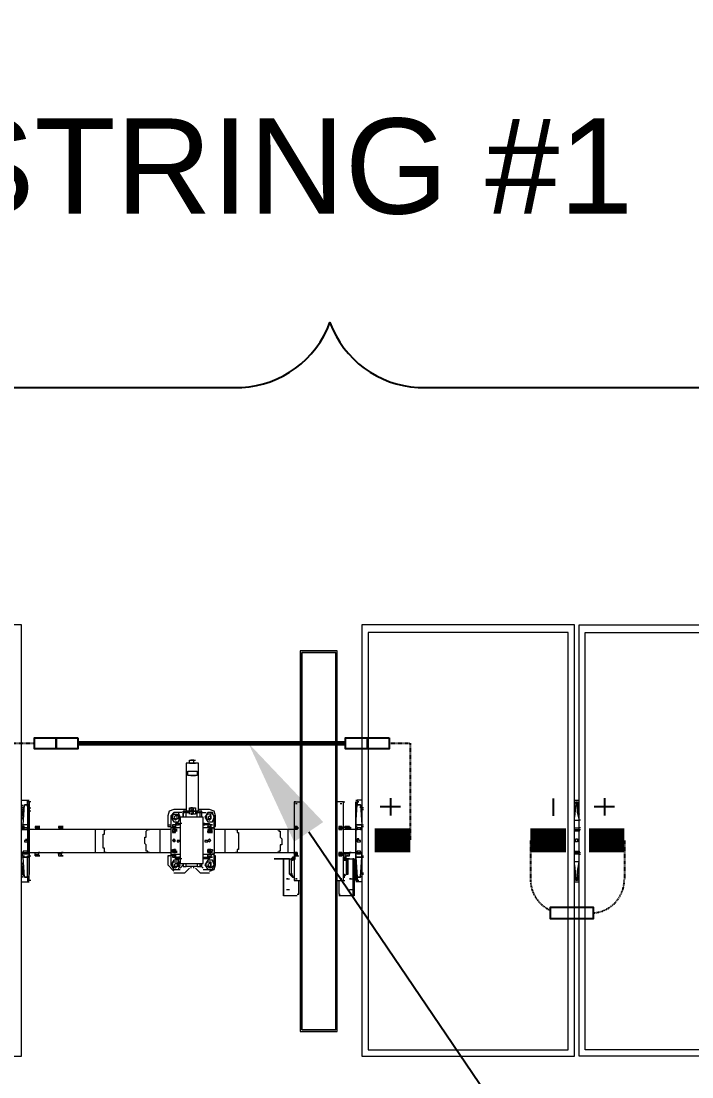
# Model space of a CAD drawing. Header units: feet. Extents: x -354 to 55127, y -297 to 4121.
# Drawn here: x 1957.6 to 2098.4, y 1352.4 to 1574 of the extents above; entities that cross this region are included whole.
import ezdxf
from ezdxf import colors
from ezdxf.entities.mleader import LeaderData, LeaderLine
from ezdxf.enums import TextEntityAlignment as Align
from ezdxf.math import Vec2, Vec3

# ---------------------------------------------------------------- set-up
doc = ezdxf.new("R2018")
doc.units = ezdxf.units.FT
doc.header["$MEASUREMENT"] = 0
doc.linetypes.add('HIDDEN', pattern=[0.375, 0.25, -0.125])
for name, color, linetype in [('E-HARN-COMP', 8, 'Continuous'), ('E-TRNK-CABL-NEG', 6, 'HIDDEN'), ('E-TRUNK-CABLE-POS', 6, 'HIDDEN'), ('G-ANNO-TEXT', 1, 'Continuous'), ('Polarity-Text', 7, 'Continuous')]:
    doc.layers.add(name, color=color, linetype=linetype)
doc.styles.add('NEI-A', font='arial.ttf')
doc.styles.get("Standard").update_dxf_attribs({"font": 'arial.ttf'})

# ---------------------------------------------------------------- blocks, each defined once
blk = doc.blocks.new('A$Cc93f9aa1')
at = {"lineweight": 5}
for points in [[(9.338, 0), (9.5679, 0), (9.5679, 0.4666), (9.338, 0.4666)], [(10.1663, 0), (10.1663, 0.4666), (9.9363, 0.4666), (9.9363, 0)], [(10.1596, 0.4583), (9.9429, 0.4583), (9.9429, 0.0067), (10.1596, 0.0067)], [(10.4012, 0), (10.1713, 0), (10.1713, 0.4666), (10.4012, 0.4666)], [(10.1779, 0.0067), (10.1779, 0.4583), (10.3946, 0.4583), (10.3946, 0.0067)], [(9.8696, 0.4383), (9.8696, 0.0267), (9.9096, 0.0267), (9.9096, 0.4383)], [(9.8713, 0.4366), (9.8713, 0.0283), (9.8713, 0.4366), (9.9079, 0.4366)], [(9.7529, 0.3167), (9.7513, 0.3167)], [(9.7563, 0.3167), (9.7546, 0.3167)], [(9.7563, 0.3167), (9.7546, 0.3167)], [(9.7579, 0.3033), (9.7563, 0.3033), (9.7546, 0.3033), (9.7563, 0.3033), (9.7546, 0.3033), (9.7563, 0.3033), (9.7479, 0.3033), (9.7479, 0.3083), (9.7563, 0.3083), (9.7579, 0.3083)], [(9.7563, 0.3033), (9.7546, 0.3033), (9.7563, 0.3033), (9.7546, 0.3033)], [(9.5746, 0.275), (9.5763, 0.275), (9.5763, 0.2683)], [(10.1679, 0.275), (10.1696, 0.275), (10.1696, 0.2733), (10.1679, 0.2733)], [(9.7379, 0.2633), (9.7329, 0.2633), (9.7296, 0.2583), (9.7329, 0.2533), (9.7379, 0.2533), (9.7396, 0.2583)], [(9.7529, 0.2667), (9.7546, 0.2667), (9.7529, 0.2683), (9.7513, 0.2683), (9.7513, 0.2667), (9.7513, 0.265), (9.7529, 0.265)], [(9.7579, 0.265), (9.7563, 0.265)], [(9.7746, 0.2633), (9.7696, 0.2633), (9.7663, 0.2583), (9.7696, 0.2533), (9.7746, 0.2533), (9.7763, 0.2583)], [(9.9296, 0.2683), (9.9296, 0.265)], [(9.7329, 0.2567), (9.7313, 0.2567), (9.7313, 0.2583), (9.7313, 0.26), (9.7329, 0.2617), (9.7363, 0.2617), (9.7379, 0.26), (9.7379, 0.2583), (9.7379, 0.2567), (9.7363, 0.2567), (9.7363, 0.2583), (9.7363, 0.26), (9.7346, 0.26), (9.7329, 0.2583), (9.7346, 0.2567), (9.7363, 0.2567), (9.7346, 0.255)], [(9.7646, 0.2083), (9.7646, 0.2583), (9.7396, 0.2583), (9.7396, 0.2083)], [(9.7529, 0.2617), (9.7513, 0.2617)], [(9.7646, 0.25), (9.7663, 0.25), (9.7663, 0.2517), (9.7646, 0.2517)], [(9.7696, 0.2567), (9.7713, 0.255), (9.7729, 0.2567), (9.7713, 0.2567), (9.7696, 0.2583), (9.7713, 0.26), (9.7729, 0.26), (9.7729, 0.2583), (9.7729, 0.2567), (9.7729, 0.2583), (9.7729, 0.2617), (9.7713, 0.2617), (9.7696, 0.2617), (9.7679, 0.26), (9.7679, 0.2583), (9.7679, 0.2567)], [(9.5763, 0.2483), (9.5746, 0.2483)], [(9.5846, 0.2467), (9.5829, 0.2467)], [(9.5879, 0.2467), (9.5863, 0.2467)], [(9.6079, 0.2467), (9.6113, 0.2467), (9.6113, 0.2483), (9.6129, 0.2483), (9.6113, 0.2483), (9.6096, 0.2483), (9.6113, 0.2483), (9.6079, 0.2483)], [(9.6096, 0.2467), (9.6079, 0.2467)], [(9.6129, 0.2467), (9.6113, 0.2467)], [(9.7729, 0.2433), (9.7713, 0.2433), (9.7696, 0.245), (9.7713, 0.245), (9.7713, 0.2467), (9.7729, 0.2467), (9.7729, 0.245)], [(9.7729, 0.245), (9.7713, 0.245), (9.7713, 0.2433), (9.7729, 0.2433), (9.7746, 0.2433), (9.7729, 0.2433), (9.7729, 0.245), (9.7746, 0.245)], [(9.8646, 0.2483), (9.8629, 0.2467), (9.8646, 0.245), (9.8663, 0.2467)], [(9.9129, 0.2483), (9.9113, 0.2467), (9.9129, 0.245), (9.9146, 0.2467)], [(9.9146, 0.2467), (9.9129, 0.2467)], [(9.9146, 0.2467), (9.9129, 0.2467)], [(9.9196, 0.2467), (9.9179, 0.2467)], [(9.9246, 0.2467), (9.9229, 0.2467)], [(9.5729, 0.2317), (9.5746, 0.2317), (9.5746, 0.2333), (9.5729, 0.2333), (9.5729, 0.235), (9.5729, 0.2333), (9.5713, 0.2333), (9.5713, 0.2317)], [(9.7329, 0.235), (9.7313, 0.2333), (9.7329, 0.2317), (9.7346, 0.2333)], [(9.7329, 0.235), (9.7313, 0.2333), (9.7329, 0.2317), (9.7346, 0.2333)], [(9.7329, 0.235), (9.7313, 0.2333), (9.7329, 0.2317), (9.7346, 0.2333)], [(9.7329, 0.235), (9.7313, 0.2333), (9.7329, 0.2317), (9.7346, 0.2333)], [(9.7379, 0.2333), (9.7363, 0.2333), (9.7363, 0.2317), (9.7379, 0.2317), (9.7396, 0.2333)], [(9.7696, 0.2333), (9.7663, 0.2333), (9.7663, 0.2317), (9.7696, 0.2317)], [(9.7713, 0.235), (9.7696, 0.2333), (9.7713, 0.2317), (9.7729, 0.2333)], [(9.7713, 0.235), (9.7696, 0.2333), (9.7713, 0.2317), (9.7729, 0.2333)], [(9.7713, 0.235), (9.7696, 0.2333), (9.7713, 0.2317), (9.7729, 0.2333)], [(9.7713, 0.235), (9.7696, 0.2333), (9.7713, 0.2317), (9.7729, 0.2333)], [(9.9329, 0.235), (9.9313, 0.235), (9.9313, 0.2317), (9.9346, 0.2317), (9.9346, 0.2333), (9.9329, 0.2333)], [(10.1679, 0.235), (10.1696, 0.235), (10.1696, 0.2317), (10.1663, 0.2317), (10.1663, 0.2333), (10.1679, 0.2333)], [(9.5763, 0.22), (9.5746, 0.22), (9.5746, 0.2217), (9.5696, 0.2217), (9.5696, 0.22), (9.5746, 0.22)], [(9.7346, 0.2217), (9.7346, 0.2233), (9.7329, 0.2233), (9.7313, 0.2217)], [(9.7729, 0.2217), (9.7729, 0.2233), (9.7713, 0.2233), (9.7713, 0.2217), (9.7696, 0.2217)], [(9.8646, 0.22), (9.8629, 0.2183), (9.8646, 0.2167), (9.8663, 0.2183)], [(9.8663, 0.2183), (9.8646, 0.2183)], [(9.9129, 0.22), (9.9113, 0.2183), (9.9129, 0.2167), (9.9146, 0.2183)], [(9.9146, 0.22), (9.9129, 0.22), (9.9146, 0.22), (9.9146, 0.2183), (9.9146, 0.2167), (9.9129, 0.2167), (9.9146, 0.2167), (9.9146, 0.2183), (9.9129, 0.2183), (9.9146, 0.2183), (9.9129, 0.2183), (9.9146, 0.2183), (9.9129, 0.2183), (9.9146, 0.2183), (9.9129, 0.2183), (9.9146, 0.2183)], [(9.9313, 0.22), (9.9296, 0.22), (9.9313, 0.22), (9.9346, 0.22), (9.9346, 0.2217), (9.9313, 0.2217)], [(9.7379, 0.2117), (9.7329, 0.2117), (9.7296, 0.2067), (9.7329, 0.2017), (9.7379, 0.2017), (9.7396, 0.2067)], [(9.7363, 0.2067), (9.7363, 0.205), (9.7346, 0.2033), (9.7329, 0.205), (9.7313, 0.205), (9.7313, 0.2067), (9.7313, 0.2083), (9.7329, 0.21), (9.7346, 0.21), (9.7363, 0.21), (9.7379, 0.2083), (9.7379, 0.2067), (9.7379, 0.205), (9.7363, 0.205), (9.7346, 0.205), (9.7329, 0.2067), (9.7346, 0.2083), (9.7363, 0.2083)], [(9.7646, 0.215), (9.7663, 0.215), (9.7663, 0.2133), (9.7646, 0.2133)], [(9.7746, 0.2117), (9.7696, 0.2117), (9.7663, 0.2067), (9.7696, 0.2017), (9.7746, 0.2017), (9.7763, 0.2067)], [(9.7729, 0.205), (9.7713, 0.2033), (9.7696, 0.205), (9.7679, 0.205), (9.7679, 0.2067), (9.7679, 0.2083), (9.7696, 0.21), (9.7729, 0.21), (9.7729, 0.2067), (9.7729, 0.2083), (9.7713, 0.2083), (9.7696, 0.2067), (9.7713, 0.205)], [(9.7729, 0.2067), (9.7729, 0.205)], [(9.8596, 0.2133), (9.8596, 0.1967), (9.8579, 0.1967), (9.8579, 0.2133)], [(9.8613, 0.2133), (9.8596, 0.2133)], [(9.8613, 0.2133), (9.8596, 0.2133), (9.8613, 0.2133), (9.8596, 0.2133), (9.8613, 0.2133), (9.8629, 0.2133), (9.8646, 0.2133), (9.8629, 0.2133), (9.8613, 0.2133), (9.8629, 0.2133), (9.8613, 0.2133), (9.8629, 0.2133), (9.8646, 0.2133), (9.8629, 0.2133)], [(9.8629, 0.2133), (9.8613, 0.2133), (9.8613, 0.215), (9.8629, 0.215)], [(9.8629, 0.215), (9.8613, 0.215), (9.8629, 0.215), (9.8646, 0.215)], [(9.9196, 0.2133), (9.9179, 0.2133)], [(9.9196, 0.2133), (9.9179, 0.2133)], [(9.9279, 0.2133), (9.9263, 0.2133)], [(9.5746, 0.19), (9.5763, 0.19), (9.5763, 0.1967)], [(9.5763, 0.1967), (9.5763, 0.2)], [(9.9296, 0.2), (9.9296, 0.1967), (9.9296, 0.19)], [(9.8663, 0.1917), (9.8646, 0.1917)], [(9.9146, 0.1917), (9.9129, 0.1917)], [(9.9329, 0.19), (9.9313, 0.19)], [(9.9079, 0.0283), (9.8713, 0.0283)]]:
    blk.add_lwpolyline(points, close=True, dxfattribs=at)
for points in [[(9.9079, 0.4366), (9.9079, 0.0283), (9.9079, 0.4366)], [(9.7579, 0.3167), (9.7563, 0.3167), (9.7546, 0.3167), (9.7513, 0.3167), (9.7529, 0.3167), (9.7513, 0.3167), (9.7529, 0.3167), (9.7513, 0.3167), (9.7496, 0.3167), (9.7496, 0.32), (9.7546, 0.32), (9.7513, 0.32), (9.7529, 0.32)], [(9.7529, 0.3167), (9.7546, 0.3167), (9.7546, 0.32), (9.7563, 0.32)], [(9.7579, 0.2583), (9.7579, 0.2633), (9.7613, 0.2633), (9.7613, 0.265), (9.7596, 0.265), (9.7596, 0.3167), (9.7463, 0.3167), (9.7463, 0.265), (9.7479, 0.265)], [(9.7496, 0.3167), (9.7563, 0.3167)], [(9.7513, 0.3167), (9.7529, 0.3167)], [(9.7513, 0.3167), (9.7529, 0.3167)], [(9.7513, 0.3167), (9.7529, 0.3167), (9.7513, 0.3167)], [(9.7513, 0.3167), (9.7529, 0.3167)], [(9.7546, 0.3167), (9.7513, 0.3167)], [(9.7546, 0.3167), (9.7529, 0.3167)], [(9.7546, 0.3167), (9.7529, 0.3167)], [(9.7529, 0.3167), (9.7546, 0.3167)], [(9.7546, 0.3167), (9.7563, 0.3167)], [(9.7513, 0.3033), (9.7529, 0.3033), (9.7513, 0.3033)], [(9.7529, 0.3033), (9.7546, 0.3033), (9.7529, 0.3033)], [(9.7546, 0.3033), (9.7563, 0.3033), (9.7546, 0.3033)], [(9.5679, 0.2767), (9.5746, 0.2767)], [(9.5746, 0.27), (9.5746, 0.2717), (9.5746, 0.2767), (9.5763, 0.2767)], [(9.5779, 0.275), (9.5763, 0.275), (9.5746, 0.275), (9.5763, 0.275), (9.5746, 0.275)], [(9.8646, 0.275), (9.8629, 0.275), (9.8629, 0.19), (9.8646, 0.19)], [(9.8629, 0.275), (9.8696, 0.275)], [(9.9096, 0.19), (9.9163, 0.19), (9.9163, 0.275), (9.9096, 0.275)], [(9.9163, 0.275), (9.9179, 0.275)], [(9.9296, 0.2767), (9.9313, 0.2767), (9.9313, 0.2717), (9.9296, 0.2717)], [(9.9296, 0.2683), (9.9296, 0.275), (9.9296, 0.2683)], [(9.9296, 0.275), (9.9313, 0.275), (9.9329, 0.275), (9.9313, 0.275)], [(9.9363, 0.2767), (9.9313, 0.2767)], [(10.1663, 0.2767), (10.1713, 0.2767)], [(9.5763, 0.25), (9.5746, 0.25), (9.5696, 0.25), (9.5713, 0.2717), (9.5746, 0.2717), (9.5713, 0.2717), (9.5729, 0.2717)], [(9.5763, 0.2717), (9.5746, 0.2717), (9.5746, 0.25), (9.5763, 0.25), (9.5746, 0.25), (9.5746, 0.2483), (9.5746, 0.245), (9.5763, 0.245), (9.5746, 0.245), (9.5746, 0.22), (9.5746, 0.2183), (9.5696, 0.2183), (9.5696, 0.22), (9.5713, 0.22)], [(9.5696, 0.27), (9.5696, 0.2683), (9.5696, 0.2667)], [(9.5696, 0.2683), (9.5713, 0.2683)], [(9.7329, 0.2633), (9.7296, 0.26), (9.7296, 0.245), (9.7179, 0.245), (9.7063, 0.245), (9.6596, 0.245), (9.6479, 0.245), (9.6113, 0.245), (9.6079, 0.245), (9.5863, 0.245), (9.5829, 0.245), (9.5763, 0.245), (9.5746, 0.245), (9.5696, 0.245), (9.5746, 0.245), (9.5763, 0.245), (9.5746, 0.245), (9.5746, 0.2467), (9.5696, 0.2467), (9.5696, 0.245), (9.5713, 0.245)], [(9.5779, 0.265), (9.5763, 0.265), (9.5763, 0.2683), (9.5779, 0.2683)], [(9.5763, 0.2683), (9.5763, 0.265)], [(9.5763, 0.2483), (9.5763, 0.265), (9.5763, 0.2483)], [(9.7446, 0.2667), (9.7463, 0.2667), (9.7329, 0.2667), (9.7279, 0.265), (9.7263, 0.26), (9.7263, 0.25), (9.7263, 0.2483), (9.7296, 0.2483)], [(9.7413, 0.2633), (9.7396, 0.2633), (9.7363, 0.2633)], [(9.7463, 0.2583), (9.7463, 0.2633), (9.7429, 0.2633), (9.7429, 0.265), (9.7429, 0.2633), (9.7429, 0.2583)], [(9.7446, 0.265), (9.7429, 0.265), (9.7463, 0.265), (9.7463, 0.2633), (9.7496, 0.2633)], [(9.7429, 0.2633), (9.7446, 0.2633)], [(9.7463, 0.265), (9.7496, 0.265), (9.7463, 0.265)], [(9.7496, 0.2617), (9.7496, 0.265), (9.7496, 0.2683), (9.7563, 0.2683), (9.7563, 0.265), (9.7496, 0.265), (9.7563, 0.265), (9.7563, 0.2617), (9.7546, 0.2617), (9.7529, 0.2617), (9.7529, 0.2633), (9.7546, 0.2633)], [(9.7496, 0.265), (9.7513, 0.265)], [(9.7513, 0.2633), (9.7513, 0.2617)], [(9.7529, 0.2667), (9.7546, 0.2667)], [(9.7596, 0.265), (9.7563, 0.265), (9.7596, 0.265)], [(9.7563, 0.2633), (9.7579, 0.2633), (9.7579, 0.265)], [(9.7763, 0.2483), (9.7779, 0.2483), (9.7779, 0.25), (9.7779, 0.26), (9.7763, 0.265), (9.7713, 0.2667), (9.7613, 0.2667), (9.7596, 0.2667)], [(9.7629, 0.2583), (9.7629, 0.2633), (9.7629, 0.265), (9.7613, 0.265)], [(9.7613, 0.2633), (9.7629, 0.2633), (9.7646, 0.2633), (9.7679, 0.2633)], [(9.8663, 0.2483), (9.8663, 0.2467), (9.8646, 0.2467), (9.8663, 0.2467), (9.8646, 0.2467), (9.8663, 0.2467), (9.8663, 0.245), (9.8646, 0.245), (9.8629, 0.245), (9.8563, 0.245), (9.8446, 0.245), (9.7996, 0.245), (9.7763, 0.245), (9.7763, 0.26), (9.7729, 0.2633)], [(9.8646, 0.2733), (9.8663, 0.2733)], [(9.9129, 0.2733), (9.9146, 0.2733)], [(9.9346, 0.2717), (9.9363, 0.25), (9.9296, 0.25), (9.9313, 0.2717), (9.9296, 0.2717), (9.9296, 0.27)], [(9.9296, 0.2483), (9.9296, 0.265), (9.9296, 0.2483)], [(9.9346, 0.2717), (9.9313, 0.2717), (9.9346, 0.2717)], [(9.9346, 0.2683), (9.9346, 0.27)], [(9.9363, 0.2667), (9.9363, 0.2683), (9.9379, 0.2683)], [(10.1679, 0.2733), (10.1679, 0.27)], [(10.1729, 0.255), (10.1713, 0.255), (10.1713, 0.2567), (10.1696, 0.2633), (10.1696, 0.2733), (10.1696, 0.27), (10.1713, 0.2683)], [(9.7379, 0.2517), (9.7346, 0.2517), (9.7346, 0.25), (9.7379, 0.25)], [(9.7413, 0.2517), (9.7396, 0.2517), (9.7396, 0.25), (9.7379, 0.25), (9.7379, 0.2517), (9.7396, 0.2517)], [(9.7646, 0.2517), (9.7663, 0.2517), (9.7713, 0.2517), (9.7713, 0.25), (9.7663, 0.25)], [(10.1729, 0.2467), (10.1713, 0.2467), (10.1713, 0.255)], [(9.5746, 0.25), (9.5696, 0.25), (9.5713, 0.25)], [(9.5696, 0.2467), (9.5713, 0.2467)], [(9.5763, 0.2483), (9.5763, 0.2467), (9.5763, 0.2483)], [(9.5763, 0.2183), (9.5763, 0.2467), (9.5763, 0.2183)], [(9.5829, 0.2483), (9.5829, 0.2467), (9.5863, 0.2467), (9.5863, 0.2483), (9.5879, 0.2483), (9.5863, 0.2483), (9.5846, 0.2483), (9.5863, 0.2483), (9.5829, 0.2483), (9.5846, 0.2483)], [(9.5863, 0.2483), (9.5879, 0.2483)], [(9.6079, 0.2483), (9.6096, 0.2483)], [(9.6113, 0.2483), (9.6129, 0.2483)], [(9.7396, 0.2467), (9.7346, 0.2467), (9.7313, 0.2467), (9.7296, 0.2467), (9.7296, 0.2183), (9.7313, 0.2183), (9.7346, 0.2183), (9.7396, 0.2183)], [(9.7313, 0.25), (9.7346, 0.25), (9.7329, 0.25), (9.7346, 0.25), (9.7363, 0.25), (9.7346, 0.25), (9.7346, 0.2483), (9.7346, 0.2467), (9.7363, 0.2467)], [(9.7329, 0.25), (9.7313, 0.25), (9.7313, 0.2483), (9.7313, 0.2467), (9.7329, 0.2467)], [(9.7313, 0.2483), (9.7346, 0.2483)], [(9.7329, 0.2417), (9.7346, 0.2417), (9.7346, 0.2433), (9.7329, 0.2433), (9.7346, 0.2433), (9.7346, 0.245), (9.7329, 0.2467), (9.7329, 0.245), (9.7313, 0.245), (9.7313, 0.2433), (9.7346, 0.2433), (9.7346, 0.245), (9.7329, 0.245), (9.7346, 0.245)], [(9.7346, 0.2467), (9.7313, 0.2467)], [(9.7313, 0.245), (9.7313, 0.2433), (9.7329, 0.2433), (9.7346, 0.245), (9.7329, 0.245)], [(9.7313, 0.2433), (9.7313, 0.2417), (9.7346, 0.2417), (9.7346, 0.2433)], [(9.7329, 0.245), (9.7346, 0.245), (9.7329, 0.245)], [(9.7363, 0.2433), (9.7346, 0.2433), (9.7346, 0.245), (9.7363, 0.245)], [(9.7729, 0.2467), (9.7713, 0.2467), (9.7696, 0.2467), (9.7696, 0.2483), (9.7729, 0.2483), (9.7746, 0.2467), (9.7763, 0.2467), (9.7746, 0.2467), (9.7696, 0.2467), (9.7646, 0.2467)], [(9.7729, 0.2483), (9.7729, 0.25), (9.7746, 0.25), (9.7729, 0.25), (9.7713, 0.25), (9.7696, 0.25), (9.7696, 0.2483)], [(9.7696, 0.25), (9.7729, 0.25), (9.7713, 0.25)], [(9.7729, 0.2433), (9.7713, 0.2433), (9.7696, 0.245), (9.7696, 0.2433), (9.7713, 0.2433)], [(9.7696, 0.2417), (9.7713, 0.2417), (9.7696, 0.2417), (9.7696, 0.2433), (9.7713, 0.2433), (9.7713, 0.2417), (9.7729, 0.2417), (9.7746, 0.2417)], [(9.7713, 0.245), (9.7729, 0.245), (9.7713, 0.245)], [(9.7729, 0.245), (9.7746, 0.245)], [(9.7746, 0.2433), (9.7729, 0.2417)], [(9.7763, 0.2467), (9.7763, 0.2183)], [(9.8663, 0.2467), (9.8663, 0.245), (9.8646, 0.245), (9.8646, 0.2467), (9.8663, 0.2467), (9.8646, 0.2467), (9.8629, 0.2467), (9.8646, 0.2483), (9.8629, 0.2483), (9.8629, 0.2467), (9.8629, 0.245)], [(9.8629, 0.2483), (9.8629, 0.2483)], [(9.8629, 0.2467), (9.8629, 0.2467)], [(9.8629, 0.245), (9.8629, 0.245)], [(9.8646, 0.2483), (9.8663, 0.2483), (9.8646, 0.2483), (9.8663, 0.2483), (9.8663, 0.2467), (9.8646, 0.2467), (9.8663, 0.2467), (9.8679, 0.2467)], [(9.8646, 0.2483), (9.8646, 0.2483)], [(9.8646, 0.245), (9.8646, 0.245)], [(9.8663, 0.2483), (9.8663, 0.2483)], [(9.8663, 0.2467), (9.8663, 0.2467)], [(9.8663, 0.245), (9.8663, 0.245)], [(9.9129, 0.2483), (9.9113, 0.2467)], [(9.9113, 0.2483), (9.9113, 0.2467)], [(9.9113, 0.2483), (9.9113, 0.2483)], [(9.9129, 0.2483), (9.9113, 0.2483)], [(9.9129, 0.245), (9.9113, 0.2467)], [(9.9113, 0.2467), (9.9113, 0.245)], [(9.9113, 0.2467), (9.9113, 0.2467)], [(9.9113, 0.245), (9.9129, 0.245)], [(9.9113, 0.245), (9.9113, 0.245)], [(9.9129, 0.2483), (9.9146, 0.2483)], [(9.9129, 0.2483), (9.9146, 0.2483)], [(9.9129, 0.2483), (9.9146, 0.2483), (9.9146, 0.2467)], [(9.9129, 0.2483), (9.9129, 0.2483)], [(9.9146, 0.2483), (9.9129, 0.2483)], [(9.9129, 0.2467), (9.9146, 0.2467)], [(9.9129, 0.2467), (9.9146, 0.2467)], [(9.9146, 0.2467), (9.9146, 0.245), (9.9129, 0.245)], [(9.9129, 0.2467), (9.9146, 0.2467)], [(9.9129, 0.2467), (9.9146, 0.2467)], [(9.9129, 0.245), (9.9146, 0.245)], [(9.9129, 0.245), (9.9129, 0.245)], [(9.9146, 0.2483), (9.9146, 0.2483)], [(9.9146, 0.2467), (9.9146, 0.2483)], [(9.9146, 0.2467), (9.9163, 0.2467)], [(9.9146, 0.2467), (9.9146, 0.2467)], [(9.9146, 0.245), (9.9146, 0.2467)], [(9.9146, 0.245), (9.9146, 0.245)], [(9.9363, 0.245), (9.9346, 0.245), (9.9296, 0.245), (9.9229, 0.245), (9.9179, 0.245), (9.9163, 0.245)], [(9.9163, 0.22), (9.9179, 0.22), (9.9229, 0.22), (9.9296, 0.22), (9.9296, 0.245), (9.9313, 0.245), (9.9296, 0.245)], [(9.9229, 0.2483), (9.9213, 0.2483), (9.9229, 0.2483), (9.9229, 0.2467), (9.9179, 0.2467), (9.9179, 0.2483), (9.9196, 0.2483), (9.9213, 0.2483)], [(9.9179, 0.2483), (9.9213, 0.2483), (9.9196, 0.2483)], [(9.9296, 0.2483), (9.9296, 0.25), (9.9313, 0.25)], [(9.9296, 0.25), (9.9363, 0.25), (9.9379, 0.25)], [(9.9346, 0.2467), (9.9346, 0.245), (9.9313, 0.245), (9.9296, 0.245), (9.9296, 0.2483), (9.9313, 0.2483)], [(9.9296, 0.2483), (9.9296, 0.2467), (9.9296, 0.2483)], [(9.9296, 0.2467), (9.9296, 0.2183), (9.9296, 0.2467)], [(9.9363, 0.2467), (9.9346, 0.2467), (9.9313, 0.2467), (9.9313, 0.245)], [(10.1663, 0.2467), (10.1713, 0.2467)], [(10.1663, 0.245), (10.1713, 0.245), (10.1729, 0.245)], [(10.1713, 0.245), (10.1713, 0.2433), (10.1663, 0.2433)], [(9.7329, 0.2333), (9.7346, 0.2333)], [(9.7713, 0.2333), (9.7729, 0.2333)], [(9.5763, 0.2183), (9.5746, 0.2183), (9.5746, 0.22), (9.5763, 0.22), (9.5829, 0.22), (9.5863, 0.22), (9.6079, 0.22), (9.6113, 0.22), (9.6479, 0.22), (9.6596, 0.22), (9.7063, 0.22), (9.7296, 0.22), (9.7296, 0.2067), (9.7329, 0.2033)], [(9.5746, 0.2183), (9.5746, 0.2183)], [(9.5763, 0.2183), (9.5763, 0.2167), (9.5763, 0.2183)], [(9.5879, 0.22), (9.5863, 0.22), (9.5863, 0.2183), (9.5863, 0.2167), (9.5879, 0.2167), (9.5863, 0.2167), (9.5846, 0.2167), (9.5829, 0.2167), (9.5829, 0.2183), (9.5829, 0.22), (9.5846, 0.22)], [(9.5829, 0.2183), (9.5863, 0.2183)], [(9.6129, 0.22), (9.6113, 0.22), (9.6113, 0.2183), (9.6079, 0.2183), (9.6079, 0.22), (9.6096, 0.22)], [(9.6079, 0.2183), (9.6079, 0.2167), (9.6096, 0.2167), (9.6113, 0.2167), (9.6129, 0.2167), (9.6113, 0.2167), (9.6113, 0.2183)], [(9.7313, 0.2233), (9.7346, 0.2233)], [(9.7329, 0.2217), (9.7313, 0.2217), (9.7313, 0.22)], [(9.7346, 0.2183), (9.7346, 0.2167), (9.7313, 0.2167), (9.7313, 0.2183), (9.7329, 0.2183), (9.7346, 0.2183), (9.7363, 0.2183)], [(9.7313, 0.2183), (9.7329, 0.2183)], [(9.7363, 0.22), (9.7346, 0.22), (9.7346, 0.2217), (9.7329, 0.2217), (9.7329, 0.22), (9.7346, 0.22), (9.7346, 0.2217), (9.7363, 0.2217)], [(9.7329, 0.22), (9.7346, 0.22), (9.7329, 0.22)], [(9.7329, 0.22), (9.7346, 0.22), (9.7329, 0.22)], [(9.7646, 0.2183), (9.7696, 0.2183), (9.7746, 0.2183), (9.7763, 0.2183), (9.7746, 0.2183), (9.7729, 0.2167), (9.7729, 0.215), (9.7746, 0.215), (9.7729, 0.215), (9.7713, 0.215), (9.7696, 0.215), (9.7696, 0.2167), (9.7696, 0.2183), (9.7713, 0.2183), (9.7729, 0.2183), (9.7713, 0.2183)], [(9.7729, 0.2233), (9.7696, 0.2233)], [(9.7713, 0.2217), (9.7696, 0.2217), (9.7696, 0.22), (9.7729, 0.22), (9.7746, 0.22), (9.7729, 0.22), (9.7729, 0.2217), (9.7713, 0.2217), (9.7713, 0.22), (9.7729, 0.22), (9.7729, 0.2217), (9.7746, 0.2217)], [(9.7713, 0.22), (9.7729, 0.22), (9.7713, 0.22)], [(9.7729, 0.2033), (9.7763, 0.2067), (9.7763, 0.22), (9.7879, 0.22), (9.7996, 0.22), (9.8446, 0.22), (9.8563, 0.22), (9.8629, 0.22), (9.8629, 0.2183), (9.8629, 0.2167), (9.8646, 0.2167), (9.8663, 0.2167), (9.8679, 0.2167)], [(9.8629, 0.22), (9.8629, 0.22)], [(9.8646, 0.22), (9.8629, 0.22)], [(9.8663, 0.2167), (9.8663, 0.2183), (9.8646, 0.2183), (9.8663, 0.2183), (9.8646, 0.2183), (9.8663, 0.2183), (9.8646, 0.2183), (9.8663, 0.2183), (9.8663, 0.2167), (9.8646, 0.2167), (9.8646, 0.2183), (9.8629, 0.2183), (9.8646, 0.22), (9.8663, 0.22), (9.8646, 0.22), (9.8663, 0.22), (9.8663, 0.2183), (9.8663, 0.22)], [(9.8629, 0.2183), (9.8629, 0.2183)], [(9.8646, 0.22), (9.8646, 0.22)], [(9.8663, 0.22), (9.8663, 0.22)], [(9.8663, 0.2183), (9.8663, 0.2183)], [(9.9146, 0.2167), (9.9129, 0.2167), (9.9113, 0.2183), (9.9129, 0.22), (9.9113, 0.22), (9.9113, 0.2183), (9.9113, 0.2167), (9.9129, 0.2167)], [(9.9113, 0.22), (9.9113, 0.22)], [(9.9113, 0.2183), (9.9113, 0.2183)], [(9.9129, 0.22), (9.9129, 0.22)], [(9.9146, 0.22), (9.9146, 0.22)], [(9.9146, 0.2183), (9.9146, 0.2183)], [(9.9246, 0.22), (9.9229, 0.22), (9.9229, 0.2183), (9.9179, 0.2183), (9.9179, 0.22), (9.9196, 0.22)], [(9.9179, 0.2183), (9.9179, 0.2167), (9.9196, 0.2167), (9.9213, 0.2167), (9.9229, 0.2167)], [(9.9213, 0.2167), (9.9229, 0.2167), (9.9229, 0.2183)], [(9.9296, 0.22), (9.9313, 0.22), (9.9296, 0.22), (9.9296, 0.2183)], [(9.9296, 0.2167), (9.9296, 0.2183), (9.9296, 0.2167)], [(9.9363, 0.22), (9.9346, 0.22), (9.9346, 0.2183), (9.9313, 0.2183), (9.9313, 0.22), (9.9329, 0.22)], [(9.9313, 0.2183), (9.9313, 0.2183)], [(10.1663, 0.2217), (10.1713, 0.2217), (10.1713, 0.22)], [(10.1663, 0.22), (10.1713, 0.22), (10.1729, 0.22)], [(10.1713, 0.2183), (10.1663, 0.2183)], [(10.1679, 0.1917), (10.1696, 0.1917), (10.1696, 0.2), (10.1713, 0.21), (10.1713, 0.2183), (10.1729, 0.2183)], [(9.5713, 0.1933), (9.5696, 0.215), (9.5746, 0.215), (9.5763, 0.215)], [(9.5746, 0.215), (9.5696, 0.215), (9.5713, 0.215)], [(9.5746, 0.1933), (9.5713, 0.1933), (9.5746, 0.1933), (9.5746, 0.215), (9.5763, 0.215), (9.5746, 0.215), (9.5746, 0.2167), (9.5763, 0.2167), (9.5779, 0.2167)], [(9.5763, 0.2167), (9.5763, 0.2), (9.5763, 0.2167)], [(9.5829, 0.2167), (9.5863, 0.2167), (9.5846, 0.2167)], [(9.6079, 0.2167), (9.6113, 0.2167), (9.6096, 0.2167)], [(9.7296, 0.2167), (9.7263, 0.2167), (9.7263, 0.2067), (9.7329, 0.2)], [(9.7263, 0.2167), (9.7279, 0.2167)], [(9.7313, 0.2167), (9.7313, 0.215), (9.7329, 0.215), (9.7346, 0.215), (9.7363, 0.215), (9.7346, 0.215), (9.7346, 0.2167)], [(9.7313, 0.215), (9.7346, 0.215), (9.7329, 0.215)], [(9.7379, 0.2133), (9.7346, 0.2133), (9.7346, 0.215), (9.7379, 0.215)], [(9.7413, 0.2133), (9.7396, 0.2133), (9.7396, 0.215), (9.7379, 0.215), (9.7379, 0.2133), (9.7396, 0.2133)], [(9.7396, 0.2033), (9.7429, 0.2067)], [(9.7429, 0.2083), (9.7429, 0.205), (9.7463, 0.205)], [(9.7579, 0.2083), (9.7579, 0.205), (9.7463, 0.205), (9.7463, 0.2083)], [(9.7579, 0.205), (9.7613, 0.205), (9.7629, 0.205), (9.7629, 0.2083)], [(9.7613, 0.2067), (9.7646, 0.2033)], [(9.7663, 0.215), (9.7713, 0.215), (9.7713, 0.2133), (9.7663, 0.2133), (9.7646, 0.2133)], [(9.7696, 0.2167), (9.7729, 0.2167)], [(9.7696, 0.215), (9.7729, 0.215), (9.7713, 0.215)], [(9.7713, 0.2), (9.7763, 0.2017), (9.7779, 0.2067), (9.7779, 0.2167), (9.7763, 0.2167)], [(9.8413, 0.2133), (9.8429, 0.2133), (9.8413, 0.2133)], [(9.8429, 0.2133), (9.8446, 0.2133)], [(9.8496, 0.2133), (9.8429, 0.2133), (9.8496, 0.2133)], [(9.8496, 0.2133), (9.8513, 0.2133), (9.8496, 0.2133)], [(9.8663, 0.1733), (9.8513, 0.1733), (9.8513, 0.2133), (9.8579, 0.2133), (9.8596, 0.2133), (9.8629, 0.2133), (9.8646, 0.2133)], [(9.8513, 0.2133), (9.8513, 0.1733)], [(9.8513, 0.2133), (9.8529, 0.2133)], [(9.8579, 0.2133), (9.8513, 0.2133)], [(9.8513, 0.2133), (9.8529, 0.2133)], [(9.8579, 0.2133), (9.8596, 0.2133)], [(9.8613, 0.215), (9.8629, 0.215), (9.8613, 0.215), (9.8613, 0.2133), (9.8629, 0.2133), (9.8613, 0.2133), (9.8596, 0.2133), (9.8613, 0.2133), (9.8596, 0.2133)], [(9.8596, 0.2133), (9.8596, 0.2133)], [(9.8596, 0.2133), (9.8596, 0.2133)], [(9.8596, 0.2133), (9.8613, 0.2133), (9.8596, 0.2133)], [(9.8596, 0.2133), (9.8613, 0.2133)], [(9.8596, 0.2133), (9.8613, 0.2133)], [(9.8596, 0.2117), (9.8596, 0.2133)], [(9.8596, 0.2117), (9.8613, 0.2117)], [(9.8596, 0.2117), (9.8596, 0.1967), (9.8613, 0.195), (9.8613, 0.1933)], [(9.8613, 0.2133), (9.8613, 0.2133)], [(9.8613, 0.2133), (9.8613, 0.2133)], [(9.8629, 0.2167), (9.8629, 0.2167)], [(9.8646, 0.2167), (9.8646, 0.2167)], [(9.8663, 0.2167), (9.8663, 0.2167)], [(9.9113, 0.2167), (9.9113, 0.2167)], [(9.9229, 0.2133), (9.9213, 0.2133), (9.9196, 0.2133), (9.9196, 0.2117), (9.9196, 0.1967), (9.9213, 0.1967), (9.9213, 0.2133), (9.9263, 0.2133), (9.9263, 0.1733), (9.9113, 0.1733)], [(9.9129, 0.2167), (9.9129, 0.2167)], [(9.9146, 0.2167), (9.9146, 0.2167)], [(9.9163, 0.215), (9.9163, 0.2133), (9.9179, 0.2133)], [(9.9179, 0.215), (9.9163, 0.215), (9.9179, 0.215)], [(9.9163, 0.215), (9.9179, 0.215)], [(9.9163, 0.2133), (9.9163, 0.2133)], [(9.9163, 0.2133), (9.9179, 0.2133)], [(9.9163, 0.2133), (9.9179, 0.2133)], [(9.9163, 0.2133), (9.9179, 0.2133)], [(9.9163, 0.2133), (9.9179, 0.2133)], [(9.9163, 0.2133), (9.9179, 0.2133), (9.9196, 0.2133)], [(9.9163, 0.2133), (9.9179, 0.2133), (9.9196, 0.2133)], [(9.9163, 0.2133), (9.9179, 0.2133)], [(9.9163, 0.2133), (9.9179, 0.2133), (9.9196, 0.2133)], [(9.9163, 0.2133), (9.9196, 0.2133)], [(9.9179, 0.1933), (9.9163, 0.1933), (9.9196, 0.1967), (9.9196, 0.2117)], [(9.9179, 0.2167), (9.9213, 0.2167), (9.9196, 0.2167)], [(9.9179, 0.215), (9.9179, 0.2133)], [(9.9179, 0.215), (9.9196, 0.215)], [(9.9179, 0.2133), (9.9196, 0.2133)], [(9.9179, 0.2133), (9.9196, 0.2133)], [(9.9179, 0.2133), (9.9196, 0.2133)], [(9.9213, 0.2117), (9.9196, 0.2117), (9.9179, 0.2133), (9.9196, 0.2133), (9.9179, 0.2133), (9.9196, 0.2133), (9.9213, 0.2133), (9.9229, 0.2133), (9.9213, 0.2133), (9.9279, 0.2133), (9.9279, 0.1733), (9.9263, 0.1733)], [(9.9196, 0.2133), (9.9213, 0.2133)], [(9.9296, 0.2167), (9.9296, 0.2), (9.9296, 0.2167)], [(9.9296, 0.2167), (9.9296, 0.215), (9.9313, 0.215)], [(9.9346, 0.1933), (9.9363, 0.215), (9.9296, 0.215), (9.9313, 0.1933), (9.9296, 0.1933)], [(9.9296, 0.215), (9.9363, 0.215), (9.9379, 0.215)], [(9.5696, 0.1983), (9.5696, 0.1967), (9.5713, 0.1967)], [(9.5696, 0.1967), (9.5696, 0.195)], [(9.5746, 0.195), (9.5746, 0.1933), (9.5746, 0.1883), (9.5763, 0.1883)], [(9.7329, 0.1983), (9.7446, 0.1983), (9.7496, 0.2033)], [(9.7329, 0.2017), (9.7346, 0.2017)], [(9.7363, 0.2017), (9.7396, 0.2017)], [(9.7429, 0.205), (9.7446, 0.205)], [(9.7513, 0.205), (9.7513, 0.2033)], [(9.7546, 0.2033), (9.7546, 0.205)], [(9.7563, 0.2033), (9.7613, 0.1983), (9.7713, 0.1983)], [(9.7646, 0.2017), (9.7696, 0.2017)], [(9.7713, 0.2017), (9.7729, 0.2017)], [(9.8579, 0.1967), (9.8613, 0.1933), (9.8629, 0.1933)], [(9.8613, 0.1967), (9.8596, 0.1967), (9.8613, 0.195)], [(9.9163, 0.195), (9.9179, 0.1967), (9.9163, 0.195), (9.9163, 0.1933)], [(9.9296, 0.195), (9.9313, 0.1933), (9.9313, 0.1883), (9.9296, 0.1883)], [(9.9346, 0.195), (9.9346, 0.1967)], [(9.9379, 0.1967), (9.9363, 0.1967), (9.9363, 0.1983)], [(10.1713, 0.1967), (10.1696, 0.195), (10.1696, 0.19), (10.1679, 0.19), (10.1679, 0.1917), (10.1679, 0.195)], [(9.5679, 0.1883), (9.5746, 0.1883)], [(9.5779, 0.19), (9.5763, 0.19), (9.5746, 0.19), (9.5763, 0.19), (9.5746, 0.19)], [(9.8563, 0.1917), (9.8546, 0.1917), (9.8563, 0.1917), (9.8579, 0.1917)], [(9.8629, 0.19), (9.8696, 0.19)], [(9.8663, 0.175), (9.8679, 0.175), (9.8679, 0.19)], [(9.9113, 0.19), (9.9113, 0.175), (9.9129, 0.175)], [(9.9163, 0.19), (9.9179, 0.19)], [(9.9246, 0.1917), (9.9229, 0.1917), (9.9246, 0.1917), (9.9263, 0.1917)], [(9.9296, 0.19), (9.9313, 0.19)], [(9.9313, 0.1933), (9.9346, 0.1933), (9.9313, 0.1933)], [(9.9363, 0.1883), (9.9313, 0.1883)], [(10.1663, 0.1883), (10.1713, 0.1883)], [(9.8546, 0.18), (9.8563, 0.18), (9.8579, 0.18)], [(9.9229, 0.18), (9.9246, 0.18), (9.9263, 0.18)]]:
    blk.add_lwpolyline(points, dxfattribs=at)
at = {"color": 8, "lineweight": 5, "true_color": 0x808080}
for points in [[(9.8629, 0.275), (9.8629, 0.2483)], [(9.9163, 0.2483), (9.9163, 0.275)], [(10.1663, 0.2767), (10.1713, 0.2767)], [(10.1713, 0.2733), (10.1696, 0.2733), (10.1696, 0.275)], [(9.5696, 0.2717), (9.5679, 0.27)], [(9.5696, 0.2683), (9.5679, 0.255)], [(9.5679, 0.2667), (9.5696, 0.2667), (9.5679, 0.2617)], [(9.7429, 0.2583), (9.7429, 0.2633)], [(9.7613, 0.2583), (9.7613, 0.2633)], [(9.9363, 0.27), (9.9346, 0.2717)], [(9.9363, 0.255), (9.9363, 0.2683)], [(9.9363, 0.2617), (9.9363, 0.2667), (9.9379, 0.2667)], [(10.1679, 0.2733), (10.1663, 0.2583)], [(10.1663, 0.2683), (10.1679, 0.27)], [(10.1679, 0.2733), (10.1679, 0.2733)], [(10.1713, 0.27), (10.1696, 0.27), (10.1696, 0.2683), (10.1713, 0.2617)], [(10.1713, 0.2667), (10.1713, 0.2683)], [(10.1663, 0.255), (10.1713, 0.255)], [(9.5679, 0.25), (9.5696, 0.25), (9.5679, 0.245), (9.5696, 0.245), (9.5679, 0.245)], [(9.5696, 0.2483), (9.5713, 0.2483)], [(9.5863, 0.2483), (9.5829, 0.2483)], [(9.5863, 0.2467), (9.5829, 0.2467)], [(9.6113, 0.2483), (9.6079, 0.2483)], [(9.6113, 0.2467), (9.6079, 0.2467)], [(9.6479, 0.22), (9.6479, 0.245)], [(9.6596, 0.22), (9.6579, 0.22), (9.6579, 0.225), (9.6563, 0.225), (9.6563, 0.2267), (9.6563, 0.2283), (9.6563, 0.23), (9.6563, 0.2317), (9.6563, 0.2333), (9.6563, 0.235), (9.6563, 0.2367), (9.6563, 0.2383), (9.6563, 0.24), (9.6579, 0.24), (9.6579, 0.2417), (9.6579, 0.2433), (9.6579, 0.245), (9.6596, 0.245)], [(9.7063, 0.22), (9.7046, 0.22), (9.7046, 0.2217), (9.7029, 0.2217), (9.7029, 0.2233), (9.7029, 0.225), (9.7029, 0.2267), (9.7029, 0.2283), (9.7013, 0.23), (9.7013, 0.2317), (9.7013, 0.2333), (9.7013, 0.235), (9.7013, 0.2367), (9.7029, 0.2367), (9.7029, 0.2383), (9.7029, 0.24), (9.7029, 0.2417), (9.7029, 0.2433), (9.7046, 0.245), (9.7063, 0.245)], [(9.7179, 0.22), (9.7179, 0.245)], [(9.7263, 0.25), (9.7296, 0.25)], [(9.7313, 0.25), (9.7346, 0.25)], [(9.7313, 0.2467), (9.7346, 0.2467)], [(9.7329, 0.2417), (9.7313, 0.2417)], [(9.7329, 0.2433), (9.7329, 0.2433)], [(9.7696, 0.25), (9.7729, 0.25)], [(9.7696, 0.2467), (9.7746, 0.2467)], [(9.7713, 0.2433), (9.7713, 0.2433)], [(9.7763, 0.25), (9.7779, 0.25)], [(9.7879, 0.245), (9.7879, 0.22)], [(9.7996, 0.245), (9.8013, 0.245), (9.8013, 0.2417), (9.8029, 0.2417), (9.8029, 0.24), (9.8029, 0.2383), (9.8029, 0.2367), (9.8029, 0.235), (9.8029, 0.2333), (9.8029, 0.2317), (9.8029, 0.23), (9.8029, 0.2283), (9.8029, 0.2267), (9.8029, 0.225), (9.8029, 0.2233), (9.8013, 0.2233), (9.8013, 0.2217), (9.8013, 0.22), (9.7996, 0.22)], [(9.8446, 0.245), (9.8463, 0.245), (9.8463, 0.2433), (9.8479, 0.2433), (9.8479, 0.2417), (9.8479, 0.24), (9.8479, 0.2383), (9.8479, 0.2367), (9.8496, 0.235), (9.8496, 0.2333), (9.8496, 0.2317), (9.8496, 0.23), (9.8496, 0.2283), (9.8479, 0.2283), (9.8479, 0.2267), (9.8479, 0.225), (9.8479, 0.2233), (9.8479, 0.2217), (9.8463, 0.2217), (9.8463, 0.22), (9.8446, 0.22)], [(9.8563, 0.245), (9.8563, 0.22)], [(9.8629, 0.2467), (9.8629, 0.22)], [(9.9163, 0.22), (9.9163, 0.2467)], [(9.9229, 0.2483), (9.9179, 0.2483)], [(9.9179, 0.2467), (9.9229, 0.2467)], [(9.9363, 0.245), (9.9346, 0.245), (9.9363, 0.245), (9.9363, 0.25)], [(9.9363, 0.2483), (9.9379, 0.2483)], [(9.5679, 0.22), (9.5696, 0.22), (9.5679, 0.22), (9.5696, 0.215), (9.5679, 0.215)], [(9.5829, 0.22), (9.5863, 0.22)], [(9.6079, 0.22), (9.6113, 0.22)], [(9.7313, 0.22), (9.7313, 0.2217), (9.7346, 0.2217), (9.7346, 0.22)], [(9.7313, 0.2183), (9.7346, 0.2183)], [(9.7696, 0.22), (9.7696, 0.2217), (9.7729, 0.2217), (9.7729, 0.22), (9.7713, 0.22), (9.7696, 0.22), (9.7696, 0.2217), (9.7696, 0.2233), (9.7746, 0.2233), (9.7746, 0.2217)], [(9.7696, 0.2183), (9.7746, 0.2183)], [(9.7729, 0.2217), (9.7729, 0.22)], [(9.8629, 0.2183), (9.8629, 0.19)], [(9.9163, 0.19), (9.9163, 0.2183)], [(9.9179, 0.22), (9.9229, 0.22)], [(9.9363, 0.215), (9.9363, 0.22), (9.9346, 0.22), (9.9363, 0.22)], [(9.5679, 0.21), (9.5696, 0.1967)], [(9.5696, 0.2167), (9.5713, 0.2167)], [(9.5829, 0.2167), (9.5863, 0.2167)], [(9.6079, 0.2167), (9.6113, 0.2167)], [(9.7296, 0.2167), (9.7263, 0.2167)], [(9.7313, 0.215), (9.7346, 0.215)], [(9.7429, 0.205), (9.7429, 0.2083)], [(9.7613, 0.205), (9.7613, 0.2083)], [(9.7696, 0.215), (9.7729, 0.215)], [(9.7779, 0.2167), (9.7763, 0.2167)], [(9.8629, 0.2117), (9.8596, 0.2117)], [(9.9163, 0.2117), (9.9196, 0.2117)], [(9.9179, 0.2167), (9.9229, 0.2167)], [(9.9363, 0.2167), (9.9379, 0.2167)], [(9.9363, 0.1967), (9.9363, 0.21)], [(10.1713, 0.21), (10.1663, 0.21)], [(10.1663, 0.2067), (10.1679, 0.1917)], [(9.5679, 0.1983), (9.5696, 0.1983), (9.5679, 0.2033)], [(9.5679, 0.195), (9.5696, 0.1933)], [(9.8613, 0.195), (9.8613, 0.195)], [(9.9163, 0.195), (9.9163, 0.195)], [(9.9346, 0.1933), (9.9363, 0.195)], [(9.9363, 0.2033), (9.9363, 0.1983), (9.9379, 0.1983)], [(10.1679, 0.195), (10.1663, 0.1967)], [(10.1679, 0.195), (10.1663, 0.195), (10.1679, 0.195)], [(10.1713, 0.195), (10.1696, 0.195), (10.1696, 0.1967), (10.1713, 0.2033)], [(10.1713, 0.1967), (10.1713, 0.1983)], [(10.1663, 0.1883), (10.1713, 0.1883)], [(10.1679, 0.1917), (10.1679, 0.1917)], [(10.1696, 0.19), (10.1696, 0.1917), (10.1713, 0.1917)]]:
    blk.add_lwpolyline(points, dxfattribs=at)
for points in [[(9.5679, 0.2683), (9.5696, 0.2683)], [(9.9379, 0.2683), (9.9363, 0.2683)], [(10.1663, 0.27), (10.1679, 0.27)], [(9.7346, 0.2217), (9.7346, 0.22), (9.7329, 0.22), (9.7313, 0.22), (9.7313, 0.2217), (9.7313, 0.2233), (9.7346, 0.2233)], [(9.5696, 0.1967), (9.5679, 0.1967)], [(9.9379, 0.1967), (9.9363, 0.1967)], [(9.8629, 0.1933), (9.8613, 0.1933)], [(9.9179, 0.1933), (9.9163, 0.1933)]]:
    blk.add_lwpolyline(points, close=True, dxfattribs=at)
blk = doc.blocks.new('DETAIL_TITLE')
at = {"style": 'NEI-A', "flags": 8}
blk.add_attdef('#', text='', height=0.2, dxfattribs=at).set_placement((0.5922, -0.5109), align=Align.MIDDLE_CENTER)
at = {"lineweight": 30, "flags": 104}
blk.add_attdef('DETAIL_TITLE', text='', height=0.2, dxfattribs=at).set_placement((0.9099, -0.5251), align=Align.BOTTOM_LEFT)
at = {"style": 'NEI-A'}
for tag, p in [('SCALE:', (0.9386, -0.7379)), ('1"_=_', (1.5474, -0.7379))]:
    blk.add_attdef(tag, text='', height=0.1, dxfattribs=at).set_placement(p, align=Align.BOTTOM_LEFT)

msp = doc.modelspace()

# ---------------------------------------------------------------- linework, layer by layer
at = {"layer": 'E-HARN-COMP'}
for points in [[(1964.93, 1423.58), (1964.93, 1421.25), (1960.37, 1421.25), (1960.37, 1423.58)], [(1969.5, 1423.58), (1969.5, 1421.25), (1964.93, 1421.25), (1964.93, 1423.58)], [(2030.27, 1423.58), (2030.27, 1421.25), (2025.7, 1421.25), (2025.7, 1423.58)], [(2034.83, 1423.58), (2034.83, 1421.25), (2030.27, 1421.25), (2030.27, 1423.58)]]:
    msp.add_lwpolyline(points, close=True, dxfattribs=at)
at = {"layer": 'E-HARN-COMP', "const_width": 5}
for points in [[(2031.83, 1402.04), (2039.28, 1402.04)], [(2064.52, 1402.04), (2071.97, 1402.04)], [(2076.78, 1402.04), (2084.23, 1402.04)]]:
    msp.add_lwpolyline(points, dxfattribs=at)
at = {"layer": 'E-HARN-COMP'}
for points in [[(2073.2, 1387.95), (2068.63, 1387.95), (2068.63, 1385.63), (2073.2, 1385.63)], [(2073.2, 1385.63), (2077.76, 1385.63), (2077.76, 1387.95), (2073.2, 1387.95)]]:
    msp.add_lwpolyline(points, dxfattribs=at)
at = {"layer": 'E-TRNK-CABL-NEG', "color": 7, "linetype": 'Continuous', "ltscale": 0.1, "const_width": 1}
msp.add_lwpolyline([(1969.5, 1422.42), (2025.7, 1422.42)], dxfattribs=at)
at = {"layer": 'E-TRNK-CABL-NEG', "ltscale": 0.1}
msp.add_lwpolyline([(1947.52, 1402.04), (1947.52, 1422.42), (1960.37, 1422.42)], dxfattribs=at)
msp.add_lwpolyline([(2064.52, 1402.04), (2064.52, 1393.8, 0.294061), (2068.63, 1387.41, 0.294061)], format="xyb", dxfattribs=at)
at = {"layer": 'E-TRUNK-CABLE-POS', "ltscale": 0.1}
msp.add_lwpolyline([(2034.83, 1422.42), (2039.28, 1422.42), (2039.28, 1402.04)], dxfattribs=at)
msp.add_lwpolyline([(2084.23, 1402.04), (2084.23, 1393.8, -0.391396), (2077.76, 1386.8, -0.391396)], format="xyb", dxfattribs=at)
at = {"layer": 'G-ANNO-TEXT', "flags": 128}
msp.add_lwpolyline([(1366.56, 1483.44, -0.298343), (1385.07, 1497.09), (2003.89, 1497.09, 0.298343), (2022.4, 1510.74, 0.298343), (2040.9, 1497.09), (2656.61, 1497.09)], format="xyb", dxfattribs=at)
at = {"layer": 'Polarity-Text'}
for p, q in [((2035.09, 1410.89), (2035.09, 1407.27)), ((2069.29, 1410.82), (2069.29, 1407.2)), ((2080.04, 1410.89), (2080.04, 1407.27)), ((2037.23, 1409.08), (2032.95, 1409.08)), ((2082.18, 1409.08), (2077.9, 1409.08))]:
    msp.add_line(p, q, dxfattribs=at)

# ---------------------------------------------------------------- block references
at = {"xscale": 194.04614304, "yscale": 194.04614304, "zscale": 194.04614304}
msp.add_blockref('A$Cc93f9aa1', (101.02, 1356.77), dxfattribs=at)

# ---------------------------------------------------------------- texts
at = {"layer": 'G-ANNO-TEXT', "insert": (2086.09, 1553.58), "char_height": 20, "width": 429.1632, "attachment_point": 3, "style": 'NEI-A', "bg_fill": 3, "box_fill_scale": 1.5, "bg_fill_color": 256, "bg_fill_transparency": 0}
msp.add_mtext('STRING #1', dxfattribs=at)

# ---------------------------------------------------------------- next in the draw order: block references
at = {"layer": 'G-ANNO-TEXT'}
ref = msp.add_blockref('DETAIL_TITLE', (57.64, 2212.85), dxfattribs=dict(at, xscale=128.9267043143703, yscale=128.9267043143703, zscale=128.9267043143703))
lines = msp.add_mtext('{\\LDC BLOCK TYPE-2 (2) STRINGS (52) MODULES [580W-SOUTH MOTOR GAP] }', dxfattribs={"layer": '0', "insert": (174.95, 2183.83), "char_height": 1139.5591, "attachment_point": 1})
ref.add_attrib('DETAIL_TITLE', '', (174.95, 2183.83)).embed_mtext(lines)

# ---------------------------------------------------------------- next in the draw order: leaders
ml = msp.add_multileader_mtext('Standard', dxfattribs=at)
ml.set_content('MOTOR GAP STRING JUMPER', color=256, style='NEI-A')
ml.set_leader_properties()
ml.build(insert=Vec2(0, 0))
ml.multileader.update_dxf_attribs({"dogleg_length": 0.36, "arrow_head_size": 22.51})
ctx = ml.context
ctx.base_point, ctx.char_height, ctx.arrow_head_size, ctx.landing_gap_size, ctx.plane_origin = Vec3(2253.92, 1124.42, -22.9), 20, 22.51, 23.05, Vec3(9821.39, -4290.92, -22.9)
notes = []
notes.append((ctx, [(0, (1, 1, 0), (2207.82, 1124.42, -22.9), (1, 0), 46.1, [(0, [(2005.29, 1422.42, -22.9)], 0, [])])]))
ctx.mtext.insert, ctx.mtext.width, ctx.mtext.flow_direction = Vec3(2276.97, 1134.59, -22.9), 406.5438, 5
ctx.mtext.has_bg_fill, ctx.mtext.bg_color, ctx.mtext.bg_scale_factor, ctx.mtext.bg_transparency, ctx.mtext.use_window_bg_color = 1, -1073741824, 1.5, 0, 1
for ctx, leaders in notes:
    for number, flags, end, landing, length, lines in leaders:
        leader = LeaderData()
        leader.index, (leader.has_last_leader_line, leader.has_dogleg_vector, leader.attachment_direction) = number, flags
        leader.last_leader_point, leader.dogleg_vector, leader.dogleg_length = Vec3(end), Vec3(landing), length
        for number, points, colour, breaks in lines:
            line = LeaderLine()
            line.index, line.vertices, line.color, line.breaks = number, Vec3.list(points), colors.encode_raw_color(colour), breaks
            leader.lines.append(line)
        ctx.leaders.append(leader)

doc.saveas('drawing.dxf')
